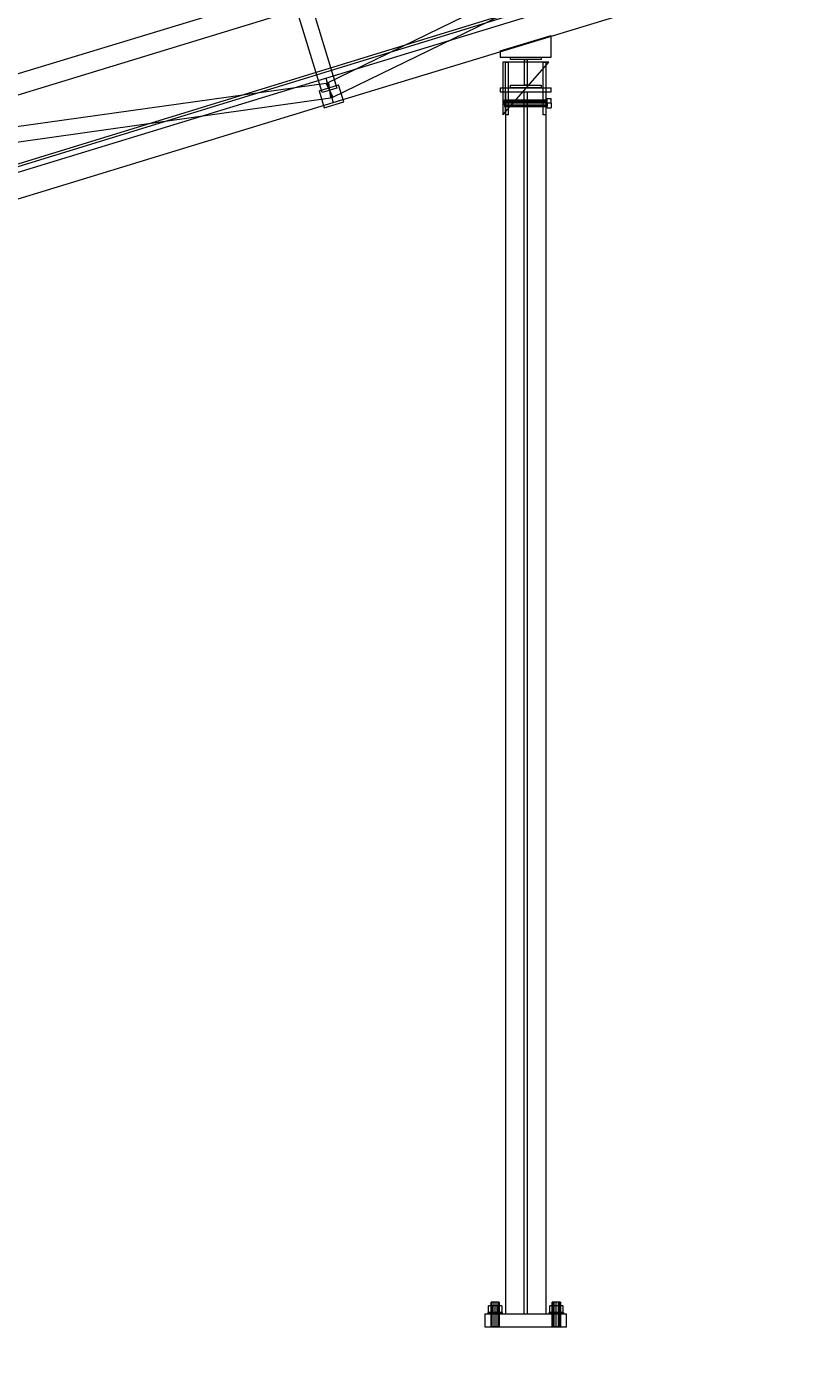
# Model space of a CAD drawing. Header units: millimetres. Extents: x -1970 to 59977, y -50268 to 6837.
# Drawn here: x 23017 to 24514, y -72 to 2551 of the extents above; entities that cross this region are included whole.
import ezdxf

# ---------------------------------------------------------------- set-up
doc = ezdxf.new("R2010")
doc.units = ezdxf.units.MM
doc.layers.add('COTAS_P', color=1, linetype='Continuous', lineweight=0)
doc.layers.add('lateral_C02', color=7, linetype='Continuous', lineweight=0)
doc.dimstyles.new('R19_100', dxfattribs={"dimtxt": 250, "dimasz": 150, "dimexe": 150, "dimexo": 80, "dimgap": 100, "dimtad": 1, "dimtih": 1, "dimtoh": 1, "dimdsep": 46, "dimcen": 0.09, "dimadec": 0, "dimazin": 0, "dimtfac": 1, "dimtdec": 4, "dimtofl": 0, "dimtmove": 0, "dimatfit": 3, "dimfxl": 1, "dimtolj": 1, "dimtzin": 0, "dimarcsym": 0})

# ---------------------------------------------------------------- blocks, each defined once
blk = doc.blocks.new('*D3')
at = {"layer": 'COTAS_P', "color": 0, "lineweight": -2, "transparency": 16777216}
for p, q in [((25334.8, 3271.6), (25051.3, 4199.2)), ((16158.2, 1324.5), (24951.7, 4011.9)), ((16254.4, 496.5), (15970.9, 1424.2))]:
    blk.add_line(p, q, dxfattribs=at)
at = {"layer": 'COTAS_P', "color": 0, "transparency": 16777216}
for points in [[(24944.4, 4035.8), (24959, 3988), (25095.1, 4055.8)], [(16150.9, 1348.5), (16165.5, 1300.6), (16014.7, 1280.7)]]:
    blk.add_solid(points, dxfattribs=at)
at = {"layer": 'Defpoints', "color": 0, "transparency": 16777216}
for p in [(25095.1, 4055.8), (25358.2, 3195.1), (16277.8, 420)]:
    blk.add_point(p, dxfattribs=at)
blk = doc.blocks.new('*D24')
at = {"layer": 'COTAS_P', "color": 0, "lineweight": -2, "transparency": 16777216}
for p, q in [((112.7, -80), (112.7, -2650)), ((59977.3, -80), (59977.3, -2650)), ((262.7, -2500), (59827.3, -2500))]:
    blk.add_line(p, q, dxfattribs=at)
at = {"layer": 'COTAS_P', "color": 0, "transparency": 16777216}
for points in [[(262.7, -2475), (262.7, -2525), (112.7, -2500)], [(59827.3, -2475), (59827.3, -2525), (59977.3, -2500)]]:
    blk.add_solid(points, dxfattribs=at)
at = {"layer": 'Defpoints', "color": 0, "transparency": 16777216}
for p in [(112.7, 0), (59977.3, 0), (59977.3, -2500)]:
    blk.add_point(p, dxfattribs=at)

msp = doc.modelspace()

# ---------------------------------------------------------------- linework, layer by layer
at = {"layer": 'lateral_C02'}
for p, q in [((16335.427, 232.465), (25411.088, 3023.01)), ((16336.897, 227.686), (25412.557, 3018.231)), ((23605.114, 2439.525), (24697.188, 2971.947)), ((23618.261, 2412.559), (24710.335, 2944.981)), ((23604.381, 2449.95), (24751.985, 2800.669)), ((23618.994, 2402.133), (24766.599, 2752.852)), ((22402.707, 2276.154), (23550.312, 2626.873)), ((23597.342, 2421.658), (23541.812, 2603.362)), ((23570.502, 2612.13), (23626.032, 2430.426)), ((22414.397, 2237.901), (23562.002, 2588.619)), ((23946.455, 2503.254), (24046.455, 2533.815)), ((24046.455, 2491.254), (24046.455, 2533.815)), ((23946.455, 2503.254), (23946.455, 2491.254)), ((23946.455, 2491.254), (24046.455, 2491.254)), ((23951.747, 2378.254), (24041.747, 2481.254)), ((24041.747, 2481.254), (23951.747, 2481.254)), ((23951.747, 2481.254), (23951.747, 2378.254)), ((23956.747, 2378.254), (23956.747, 2481.254)), ((23956.747, 2481.254), (23962.747, 2481.254)), ((23962.747, 2378.254), (23962.747, 2481.254)), ((23966.747, 2486.254), (23966.747, 2491.254)), ((23966.747, 2491.254), (24026.747, 2491.254)), ((24026.747, 2486.254), (23966.747, 2486.254)), ((23994.247, 2436.254), (23994.247, 2486.254)), ((23994.247, 2486.254), (23999.247, 2486.254)), ((23999.247, 2486.254), (23999.247, 2436.254)), ((24026.747, 2491.254), (24026.747, 2486.254)), ((24030.747, 2378.254), (24030.747, 2481.254)), ((24030.747, 2481.254), (24036.747, 2481.254)), ((24036.747, 2378.254), (24036.747, 2481.254)), ((22406.465, 2271.881), (23609.601, 2440.896)), ((22456.776, 2099.232), (23604.381, 2449.95)), ((23604.381, 2449.95), (23618.994, 2402.133)), ((23605.114, 2439.525), (23618.261, 2412.559)), ((23609.601, 2440.896), (23613.774, 2411.188)), ((23591.099, 2424.978), (23629.353, 2436.669)), ((23591.099, 2424.978), (23601.328, 2391.506)), ((23626.032, 2430.426), (23597.342, 2421.658)), ((23639.582, 2403.197), (23629.353, 2436.669)), ((23946.747, 2431.254), (24046.747, 2431.254)), ((23946.747, 2431.254), (23946.747, 2423.254)), ((23946.747, 2423.254), (24046.747, 2423.254)), ((23956.747, 2423.254), (24036.747, 2423.254)), ((23956.747, 2423.254), (23956.747, 25)), ((23966.747, 2431.254), (23966.747, 2436.254)), ((23966.747, 2436.254), (24026.747, 2436.254)), ((24026.747, 2431.254), (23966.747, 2431.254)), ((23993.247, 2423.254), (24000.247, 2423.254)), ((23993.247, 2423.254), (23993.247, 25)), ((23999.247, 2436.254), (23994.247, 2436.254)), ((24000.247, 25), (24000.247, 2423.254)), ((24026.747, 2436.254), (24026.747, 2431.254)), ((24036.747, 25), (24036.747, 2423.254)), ((24046.747, 2423.254), (24046.747, 2431.254)), ((22410.639, 2242.173), (23613.774, 2411.188)), ((22471.389, 2051.415), (23618.994, 2402.133)), ((23601.328, 2391.506), (23639.582, 2403.197)), ((23954.747, 2406.297), (23954.747, 2407.154)), ((23954.747, 2407.154), (24038.747, 2407.154)), ((23954.747, 2403.954), (23954.747, 2406.297)), ((23954.747, 2406.297), (24038.747, 2406.297)), ((23954.747, 2400.754), (23954.747, 2403.954)), ((23954.747, 2403.954), (24038.747, 2403.954)), ((23954.747, 2397.554), (23954.747, 2400.754)), ((24038.747, 2400.754), (23954.747, 2400.754)), ((23954.747, 2397.554), (23954.747, 2395.212)), ((23954.747, 2397.554), (24038.747, 2397.554)), ((23954.747, 2395.212), (23954.747, 2394.354)), ((23954.747, 2395.212), (24038.747, 2395.212)), ((23954.747, 2394.354), (24038.747, 2394.354)), ((24038.747, 2400.754), (24038.747, 2409.761)), ((24038.747, 2409.761), (24046.747, 2409.761)), ((24038.747, 2406.297), (24038.747, 2407.154)), ((24038.747, 2403.954), (24038.747, 2406.297)), ((24038.747, 2400.754), (24038.747, 2403.954)), ((24038.747, 2400.754), (24038.747, 2397.554)), ((24038.747, 2391.747), (24038.747, 2400.754)), ((24046.747, 2400.754), (24038.747, 2400.754)), ((24038.747, 2397.554), (24038.747, 2395.212)), ((24038.747, 2395.212), (24038.747, 2394.354)), ((24038.747, 2391.747), (24046.747, 2391.747)), ((24046.747, 2400.754), (24046.747, 2409.761)), ((24046.747, 2400.754), (24046.747, 2391.747)), ((23962.747, 2378.254), (23956.747, 2378.254)), ((24036.747, 2378.254), (24030.747, 2378.254)), ((23923.813, 28), (23922.747, 28)), ((23922.747, 25), (23922.747, 28)), ((23926.848, 28), (23923.813, 28)), ((23923.813, 25), (23923.813, 28)), ((23930.347, 40.8), (23923.947, 40.8)), ((23923.947, 28), (23923.947, 40.8)), ((23930.347, 28), (23923.947, 28)), ((23931.39, 28), (23926.848, 28)), ((23926.848, 25), (23926.848, 28)), ((23929.819, 48), (23928.747, 48)), ((23928.747, 0), (23928.747, 48)), ((23932.747, 48), (23929.819, 48)), ((23929.819, 0), (23929.819, 48)), ((23943.147, 40.8), (23930.347, 40.8)), ((23930.347, 28), (23930.347, 40.8)), ((23943.147, 28), (23930.347, 28)), ((23936.747, 28), (23931.39, 28)), ((23931.39, 25), (23931.39, 28)), ((23936.747, 48), (23932.747, 48)), ((23932.747, 0), (23932.747, 48)), ((23940.747, 48), (23936.747, 48)), ((23936.747, 0), (23936.747, 48)), ((23942.105, 28), (23936.747, 28)), ((23936.747, 25), (23936.747, 28)), ((23943.675, 48), (23940.747, 48)), ((23940.747, 0), (23940.747, 48)), ((23946.647, 28), (23942.105, 28)), ((23942.105, 25), (23942.105, 28)), ((23949.547, 40.8), (23943.147, 40.8)), ((23943.147, 28), (23943.147, 40.8)), ((23943.147, 28), (23949.547, 28)), ((23944.747, 48), (23943.675, 48)), ((23943.675, 0), (23943.675, 48)), ((23944.747, 48), (23944.747, 0)), ((23949.681, 28), (23946.647, 28)), ((23946.647, 25), (23946.647, 28)), ((23949.547, 40.8), (23949.547, 28)), ((23950.747, 28), (23949.681, 28)), ((23949.681, 25), (23949.681, 28)), ((23950.747, 28), (23950.747, 25)), ((24043.813, 28), (24042.747, 28)), ((24042.747, 25), (24042.747, 28)), ((24046.848, 28), (24043.813, 28)), ((24043.813, 25), (24043.813, 28)), ((24050.347, 40.8), (24043.947, 40.8)), ((24043.947, 28), (24043.947, 40.8)), ((24050.347, 28), (24043.947, 28)), ((24051.39, 28), (24046.848, 28)), ((24046.848, 25), (24046.848, 28)), ((24049.819, 48), (24048.747, 48)), ((24048.747, 0), (24048.747, 48)), ((24052.747, 48), (24049.819, 48)), ((24049.819, 0), (24049.819, 48)), ((24063.147, 40.8), (24050.347, 40.8)), ((24050.347, 28), (24050.347, 40.8)), ((24063.147, 28), (24050.347, 28)), ((24056.747, 28), (24051.39, 28)), ((24051.39, 25), (24051.39, 28)), ((24056.747, 48), (24052.747, 48)), ((24052.747, 0), (24052.747, 48)), ((24060.747, 48), (24056.747, 48)), ((24056.747, 0), (24056.747, 48)), ((24062.105, 28), (24056.747, 28)), ((24056.747, 25), (24056.747, 28)), ((24063.675, 48), (24060.747, 48)), ((24060.747, 0), (24060.747, 48)), ((24066.647, 28), (24062.105, 28)), ((24062.105, 25), (24062.105, 28)), ((24069.547, 40.8), (24063.147, 40.8)), ((24063.147, 28), (24063.147, 40.8)), ((24063.147, 28), (24069.547, 28)), ((24064.747, 48), (24063.675, 48)), ((24063.675, 0), (24063.675, 48)), ((24064.747, 48), (24064.747, 0)), ((24069.681, 28), (24066.647, 28)), ((24066.647, 25), (24066.647, 28)), ((24069.547, 40.8), (24069.547, 28)), ((24070.747, 28), (24069.681, 28)), ((24069.681, 25), (24069.681, 28)), ((24070.747, 28), (24070.747, 25)), ((23916.747, 25), (24076.747, 25)), ((23916.747, 25), (23916.747, 0)), ((23916.747, 0), (24076.747, 0)), ((23923.813, 25), (23922.747, 25)), ((23926.848, 25), (23923.813, 25)), ((23931.39, 25), (23926.848, 25)), ((23929.819, 0), (23928.747, 0)), ((23932.747, 0), (23929.819, 0)), ((23936.747, 25), (23931.39, 25)), ((23936.747, 0), (23932.747, 0)), ((23942.105, 25), (23936.747, 25)), ((23940.747, 0), (23936.747, 0)), ((23943.675, 0), (23940.747, 0)), ((23946.647, 25), (23942.105, 25)), ((23943.675, 0), (23944.747, 0)), ((23949.681, 25), (23946.647, 25)), ((23949.681, 25), (23950.747, 25)), ((23956.747, 25), (24036.747, 25)), ((23993.247, 25), (24000.247, 25)), ((24043.813, 25), (24042.747, 25)), ((24046.848, 25), (24043.813, 25)), ((24051.39, 25), (24046.848, 25)), ((24049.819, 0), (24048.747, 0)), ((24052.747, 0), (24049.819, 0)), ((24056.747, 25), (24051.39, 25)), ((24056.747, 0), (24052.747, 0)), ((24062.105, 25), (24056.747, 25)), ((24060.747, 0), (24056.747, 0)), ((24063.675, 0), (24060.747, 0)), ((24066.647, 25), (24062.105, 25)), ((24063.675, 0), (24064.747, 0)), ((24069.681, 25), (24066.647, 25)), ((24069.681, 25), (24070.747, 25)), ((24076.747, 0), (24076.747, 25))]:
    msp.add_line(p, q, dxfattribs=at)

# ---------------------------------------------------------------- dimensions: what is measured, and where the dimension line sits
at = {"layer": 'COTAS_P'}
for p1, p2, distance, picture, middle in [((16277.765, 420), (25358.187, 3195.061), 900, '*D3', (20554.937, 2668.234)), ((112.7, 0), (59977.253, 0), -2500, '*D24', (30044.976, -2500))]:
    dim = msp.add_aligned_dim(p1=p1, p2=p2, distance=distance, text='<> P', dimstyle='R19_100', dxfattribs=at)
    dim.commit()
    dim.dimension.update_dxf_attribs({"geometry": picture, "text_midpoint": middle})

doc.saveas('drawing.dxf')
